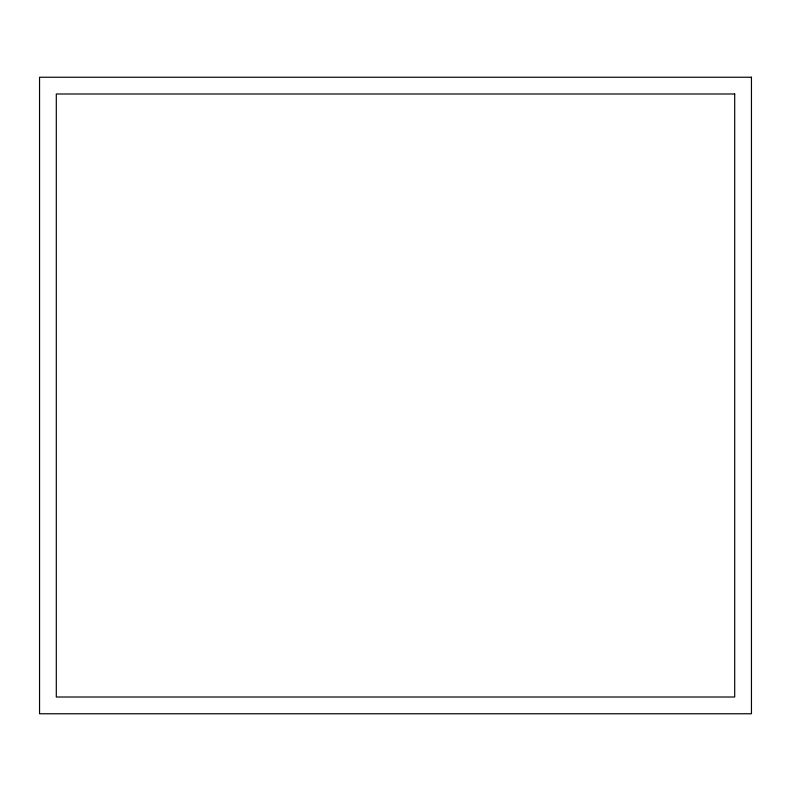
<?xml version="1.0" encoding="UTF-8"?>
<svg xmlns="http://www.w3.org/2000/svg" width="791" height="791" viewBox="0 0 791 791"><rect width="100%" height="100%" fill="white"/><g stroke="black" fill="none" stroke-linecap="round" stroke-linejoin="round"><path stroke-width="1.19" d="M751.45 77.241L39.55 77.241L39.55 713.759L751.45 713.759L751.45 77.241M734.701 93.991L56.299 93.991L56.299 697.009L734.701 697.009L734.701 93.991"/></g></svg>
